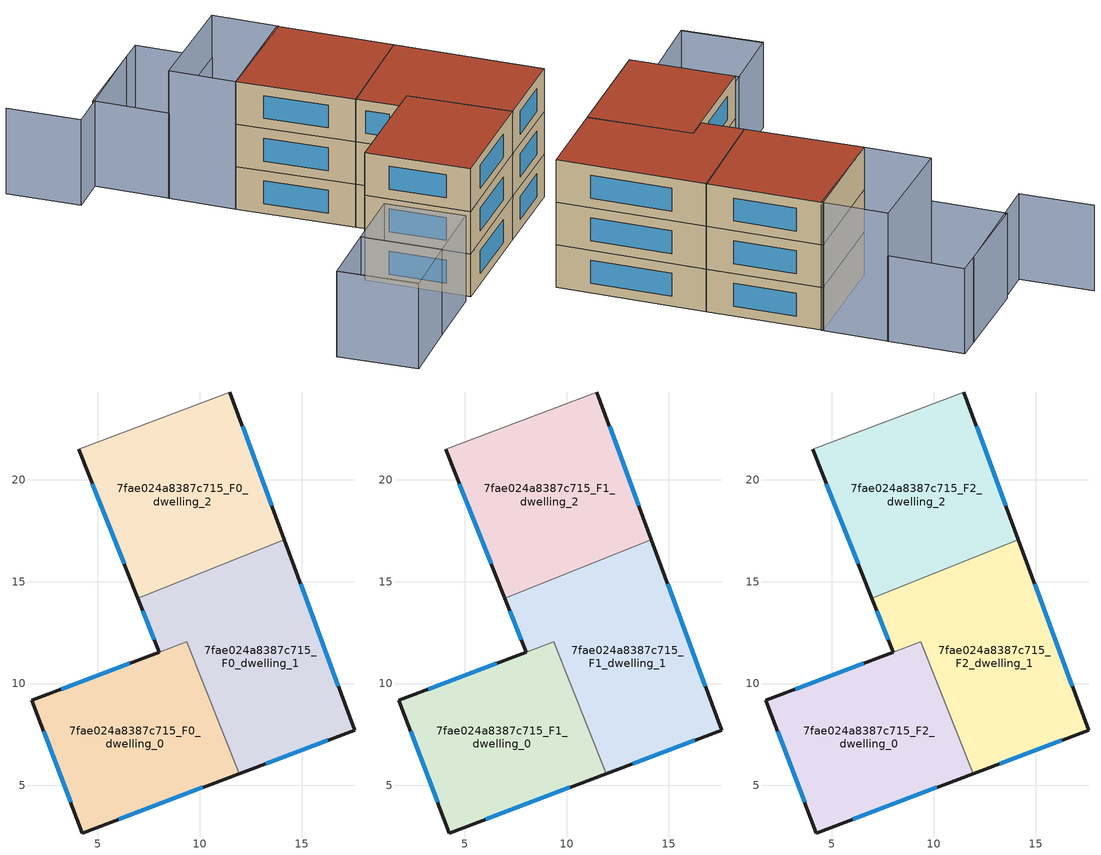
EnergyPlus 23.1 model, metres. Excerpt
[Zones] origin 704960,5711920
7fae024a8387c715_F0_dwelling_0
 floor ground (EU_floor_Construction): 9.37,12.05 11.94,5.57 4.24,2.66 1.76,9.17 z0
 wall outside (EU_wall_Construction): 8.02,11.54 1.76,9.17 4.24,2.66 11.94,5.57 z0:3
 wall to 7fae024a8387c715_F0_dwelling_1 (EU_wall_Construction): 11.94,5.57 9.37,12.05 8.02,11.54 z0:3
 window (EU_Window_Construction): 6.02,3.33 10.16,4.9 / 2.33,7.67 3.66,4.17 / 6.57,11 3.21,9.72 z0.69:2.31
7fae024a8387c715_F0_dwelling_1
 floor ground (EU_floor_Construction): 14.16,17.05 17.61,7.71 11.94,5.57 9.37,12.05 8.02,11.54 6.97,14.19 z0
 wall outside (EU_wall_Construction): 11.94,5.57 17.61,7.71 14.16,17.05 / 6.97,14.19 8.02,11.54 z0:3
 wall to 7fae024a8387c715_F0_dwelling_2 (EU_wall_Construction): 14.16,17.05 6.97,14.19 z0:3
 window (EU_Window_Construction): 13.26,6.07 16.3,7.21 / 7.21,13.58 7.78,12.16 / 16.81,9.87 14.96,14.89 z0.69:2.31
7fae024a8387c715_F0_dwelling_2
 floor ground (EU_floor_Construction): 11.48,24.31 14.16,17.05 6.97,14.19 4.06,21.5 z0
 wall outside (EU_wall_Construction): 14.16,17.05 11.48,24.31 / 4.06,21.5 6.97,14.19 z0:3
 wall adiabatic (EU_wall_Construction): 11.48,24.31 4.06,21.5 z0:3
 window (EU_Window_Construction): 13.54,18.73 12.11,22.63 / 4.73,19.8 6.3,15.88 z0.69:2.31
7fae024a8387c715_F1_dwelling_0
 floor to 7fae024a8387c715_F0_dwelling_0 (EU_floor_Construction): 9.37,12.05 11.94,5.57 4.24,2.66 1.76,9.17 z3
 wall outside (EU_wall_Construction): 8.02,11.54 1.76,9.17 4.24,2.66 11.94,5.57 z3:6
 wall to 7fae024a8387c715_F1_dwelling_1 (EU_wall_Construction): 11.94,5.57 9.37,12.05 8.02,11.54 z3:6
 window (EU_Window_Construction): 6.02,3.33 10.16,4.9 / 2.33,7.67 3.66,4.17 / 6.57,11 3.21,9.72 z3.69:5.31
7fae024a8387c715_F1_dwelling_1
 floor to 7fae024a8387c715_F0_dwelling_1 (EU_floor_Construction): 14.16,17.05 17.61,7.71 11.94,5.57 9.37,12.05 8.02,11.54 6.97,14.19 z3
 wall outside (EU_wall_Construction): 11.94,5.57 17.61,7.71 14.16,17.05 / 6.97,14.19 8.02,11.54 z3:6
 wall to 7fae024a8387c715_F1_dwelling_2 (EU_wall_Construction): 14.16,17.05 6.97,14.19 z3:6
 window (EU_Window_Construction): 13.26,6.07 16.3,7.21 / 7.21,13.58 7.78,12.16 / 16.81,9.87 14.96,14.89 z3.69:5.31
7fae024a8387c715_F1_dwelling_2
 floor to 7fae024a8387c715_F0_dwelling_2 (EU_floor_Construction): 11.48,24.31 14.16,17.05 6.97,14.19 4.06,21.5 z3
 wall outside (EU_wall_Construction): 14.16,17.05 11.48,24.31 / 4.06,21.5 6.97,14.19 z3:6
 wall adiabatic (EU_wall_Construction): 11.48,24.31 4.06,21.5 z3:6
 window (EU_Window_Construction): 13.54,18.73 12.11,22.63 / 4.73,19.8 6.3,15.88 z3.69:5.31
7fae024a8387c715_F2_dwelling_0
 floor to 7fae024a8387c715_F1_dwelling_0 (EU_floor_Construction): 9.37,12.05 11.94,5.57 4.24,2.66 1.76,9.17 z6
 wall outside (EU_wall_Construction): 8.02,11.54 1.76,9.17 4.24,2.66 11.94,5.57 z6:9
 wall to 7fae024a8387c715_F2_dwelling_1 (EU_wall_Construction): 11.94,5.57 9.37,12.05 8.02,11.54 z6:9
 window (EU_Window_Construction): 6.02,3.33 10.16,4.9 / 2.33,7.67 3.66,4.17 / 6.57,11 3.21,9.72 z6.69:8.31
 roof outside (EU_roof_Construction): 11.94,5.57 9.37,12.05 1.76,9.17 4.24,2.66 z9
7fae024a8387c715_F2_dwelling_1
 floor to 7fae024a8387c715_F1_dwelling_1 (EU_floor_Construction): 14.16,17.05 17.61,7.71 11.94,5.57 9.37,12.05 8.02,11.54 6.97,14.19 z6
 wall outside (EU_wall_Construction): 11.94,5.57 17.61,7.71 14.16,17.05 / 6.97,14.19 8.02,11.54 z6:9
 wall to 7fae024a8387c715_F2_dwelling_2 (EU_wall_Construction): 14.16,17.05 6.97,14.19 z6:9
 window (EU_Window_Construction): 13.26,6.07 16.3,7.21 / 7.21,13.58 7.78,12.16 / 16.81,9.87 14.96,14.89 z6.69:8.31
 roof outside (EU_roof_Construction): 17.61,7.71 14.16,17.05 6.97,14.19 8.02,11.54 9.37,12.05 11.94,5.57 z9
7fae024a8387c715_F2_dwelling_2
 floor to 7fae024a8387c715_F1_dwelling_2 (EU_floor_Construction): 11.48,24.31 14.16,17.05 6.97,14.19 4.06,21.5 z6
 wall outside (EU_wall_Construction): 14.16,17.05 11.48,24.31 / 4.06,21.5 6.97,14.19 z6:9
 wall adiabatic (EU_wall_Construction): 11.48,24.31 4.06,21.5 z6:9
 window (EU_Window_Construction): 13.54,18.73 12.11,22.63 / 4.73,19.8 6.3,15.88 z6.69:8.31
 roof outside (EU_roof_Construction): 14.16,17.05 11.48,24.31 4.06,21.5 6.97,14.19 z9
shading: -7.3,3.98 -5.33,-1 / 6.77,32.57 -1.63,29.33 / -1.63,29.33 -3.41,33.95 / -7.34,3.96 -2.78,5.77 / -2.78,5.77 -0.8,0.79 / -0.8,0.79 -5.36,-1.02 / -5.36,-1.02 -7.34,3.96 / -0.83,0.78 -2.78,5.77 / -2.78,5.77 1.64,7.5 / 1.64,7.5 3.6,2.51 / 3.6,2.51 -0.83,0.78 / 2.56,25.66 0.85,30.45 / 0.85,30.45 8.33,33.13 / 8.33,33.13 10.04,28.34 / 10.04,28.34 2.56,25.66 z0:6; 4.06,21.49 2.56,25.68 / 2.56,25.68 10.04,28.36 / 10.04,28.36 11.54,24.18 / 11.54,24.18 4.06,21.49 z0:9
[Building]
EU S2 Campaign: North Axis=0; Terrain=City; Solar Distribution=FullExterior
[Site:Location]
London: Latitude=51.5; Longitude=-0.5; Time Zone=0; Elevation=25
[SizingPeriod:WeatherFileDays]
AnnualSizingPeriod: Begin Month=1; Begin Day of Month=1; End Month=12; End Day of Month=31; Day of Week for Start Day=Monday; Use Weather File Daylight Saving Period=No; Use Weather File Rain and Snow Indicators=No
[MATERIAL]
EU_InternalMass_Material: Roughness=MediumRough; Thickness=0.1; Conductivity=1; Density=1800; Specific Heat=900; Thermal Absorptance=0.9; Solar Absorptance=0.7; Visible Absorptance=0.7
[MATERIAL:NOMASS] Roughness=MediumRough; Thermal Absorptance=0.9; Solar Absorptance=0.7; Visible Absorptance=0.7
Name | Thermal Resistance
EU_wall_NoMass | 0.635353
EU_roof_NoMass | 0.675062
EU_floor_NoMass | 1.96382
[WINDOWMATERIAL:SIMPLEGLAZINGSYSTEM]
EU_Window_SimpleGlazing: UFactor=2.96269; Solar Heat Gain Coefficient=0.76; Visible Transmittance=0.76
[CONSTRUCTION]
EU_wall_Construction: EU_wall_NoMass
EU_roof_Construction: EU_roof_NoMass
EU_floor_Construction: EU_floor_NoMass
EU_Window_Construction: EU_Window_SimpleGlazing
EU_InternalMass_Construction: EU_InternalMass_Material
[ZONE] Type=1; Multiplier=1; Ceiling Height=autocalculate; Floor Area=autocalculate; Part of Total Floor Area=Yes
Name | Volume
7fae024a8387c715_F0_dwelling_0; 7fae024a8387c715_F1_dwelling_0; 7fae024a8387c715_F2_dwelling_0 | 171.239
7fae024a8387c715_F0_dwelling_1; 7fae024a8387c715_F1_dwelling_1; 7fae024a8387c715_F2_dwelling_1 | 195.901
7fae024a8387c715_F0_dwelling_2 | 183.556
7fae024a8387c715_F1_dwelling_2; 7fae024a8387c715_F2_dwelling_2 | 183.557
[INTERNALMASS] Construction=EU_InternalMass_Construction
Name | Zone or ZoneList | Surface Area
7fae024a8387c715_F0_dwelling_0_EU_InternalMass | 7fae024a8387c715_F0_dwelling_0 | 57.0756
7fae024a8387c715_F0_dwelling_1_EU_InternalMass | 7fae024a8387c715_F0_dwelling_1 | 65.2968
7fae024a8387c715_F0_dwelling_2_EU_InternalMass | 7fae024a8387c715_F0_dwelling_2 | 61.1855
7fae024a8387c715_F1_dwelling_0_EU_InternalMass | 7fae024a8387c715_F1_dwelling_0 | 57.0756
7fae024a8387c715_F1_dwelling_1_EU_InternalMass | 7fae024a8387c715_F1_dwelling_1 | 65.2968
7fae024a8387c715_F1_dwelling_2_EU_InternalMass | 7fae024a8387c715_F1_dwelling_2 | 61.1855
7fae024a8387c715_F2_dwelling_0_EU_InternalMass | 7fae024a8387c715_F2_dwelling_0 | 57.0756
7fae024a8387c715_F2_dwelling_1_EU_InternalMass | 7fae024a8387c715_F2_dwelling_1 | 65.2968
7fae024a8387c715_F2_dwelling_2_EU_InternalMass | 7fae024a8387c715_F2_dwelling_2 | 61.1855
[OTHEREQUIPMENT] Fuel Type=Electricity; Design Level Calculation Method=Watts/Area; Power per Zone Floor Area=1; Fraction Latent=0; Fraction Radiant=0; Fraction Lost=0; Carbon Dioxide Generation Rate=0; EndUse Subcategory=EU_Step8_InternalGains
Name | Zone or ZoneList or Space or SpaceList | Schedule
EU_Step8_InternalGain_7fae024a8387c715_F0_dwelling_0_f000 | 7fae024a8387c715_F0_dwelling_0 | EU_Step8_GainSchedule_7fae024a8387c715_F0_dwelling_0_f000
EU_Step8_InternalGain_7fae024a8387c715_F0_dwelling_1_f000 | 7fae024a8387c715_F0_dwelling_1 | EU_Step8_GainSchedule_7fae024a8387c715_F0_dwelling_1_f000
EU_Step8_InternalGain_7fae024a8387c715_F0_dwelling_2_f000 | 7fae024a8387c715_F0_dwelling_2 | EU_Step8_GainSchedule_7fae024a8387c715_F0_dwelling_2_f000
EU_Step8_InternalGain_7fae024a8387c715_F1_dwelling_0_f000 | 7fae024a8387c715_F1_dwelling_0 | EU_Step8_GainSchedule_7fae024a8387c715_F1_dwelling_0_f000
EU_Step8_InternalGain_7fae024a8387c715_F1_dwelling_1_f000 | 7fae024a8387c715_F1_dwelling_1 | EU_Step8_GainSchedule_7fae024a8387c715_F1_dwelling_1_f000
EU_Step8_InternalGain_7fae024a8387c715_F1_dwelling_2_f000 | 7fae024a8387c715_F1_dwelling_2 | EU_Step8_GainSchedule_7fae024a8387c715_F1_dwelling_2_f000
EU_Step8_InternalGain_7fae024a8387c715_F2_dwelling_0_f000 | 7fae024a8387c715_F2_dwelling_0 | EU_Step8_GainSchedule_7fae024a8387c715_F2_dwelling_0_f000
EU_Step8_InternalGain_7fae024a8387c715_F2_dwelling_1_f000 | 7fae024a8387c715_F2_dwelling_1 | EU_Step8_GainSchedule_7fae024a8387c715_F2_dwelling_1_f000
EU_Step8_InternalGain_7fae024a8387c715_F2_dwelling_2_f000 | 7fae024a8387c715_F2_dwelling_2 | EU_Step8_GainSchedule_7fae024a8387c715_F2_dwelling_2_f000
[ZONEVENTILATION:DESIGNFLOWRATE] Schedule=EU_AlwaysOn; Design Flow Rate Calculation Method=AirChanges/Hour; Air Changes per Hour=0.555504; Ventilation Type=Natural; Fan Pressure Rise=0; Fan Total Efficiency=1; Constant Term Coefficient=1; Temperature Term Coefficient=0; Velocity Term Coefficient=0; Velocity Squared Term Coefficient=0; Minimum Indoor Temperature=-100; Maximum Indoor Temperature=100; Delta Temperature=-100; Minimum Outdoor Temperature=-100; Maximum Outdoor Temperature=100; Maximum Wind Speed=40
Name | Zone or ZoneList or Space or SpaceList
EU_ConstantAir_7fae024a8387c715_F0_dwelling_0 | 7fae024a8387c715_F0_dwelling_0
EU_ConstantAir_7fae024a8387c715_F0_dwelling_1 | 7fae024a8387c715_F0_dwelling_1
EU_ConstantAir_7fae024a8387c715_F0_dwelling_2 | 7fae024a8387c715_F0_dwelling_2
EU_ConstantAir_7fae024a8387c715_F1_dwelling_0 | 7fae024a8387c715_F1_dwelling_0
EU_ConstantAir_7fae024a8387c715_F1_dwelling_1 | 7fae024a8387c715_F1_dwelling_1
EU_ConstantAir_7fae024a8387c715_F1_dwelling_2 | 7fae024a8387c715_F1_dwelling_2
EU_ConstantAir_7fae024a8387c715_F2_dwelling_0 | 7fae024a8387c715_F2_dwelling_0
EU_ConstantAir_7fae024a8387c715_F2_dwelling_1 | 7fae024a8387c715_F2_dwelling_1
EU_ConstantAir_7fae024a8387c715_F2_dwelling_2 | 7fae024a8387c715_F2_dwelling_2
[HVACTEMPLATE:THERMOSTAT] Constant Heating Setpoint=20; Constant Cooling Setpoint=50
EU_HeatOnly_7fae024a8387c715_F0_dwelling_0; EU_HeatOnly_7fae024a8387c715_F0_dwelling_1; EU_HeatOnly_7fae024a8387c715_F0_dwelling_2; EU_HeatOnly_7fae024a8387c715_F1_dwelling_0; EU_HeatOnly_7fae024a8387c715_F1_dwelling_1; EU_HeatOnly_7fae024a8387c715_F1_dwelling_2; EU_HeatOnly_7fae024a8387c715_F2_dwelling_0; EU_HeatOnly_7fae024a8387c715_F2_dwelling_1; EU_HeatOnly_7fae024a8387c715_F2_dwelling_2
[HVACTEMPLATE:ZONE:IDEALLOADSAIRSYSTEM] System Availability Schedule=EU_AlwaysOn; Maximum Heating Supply Air Temperature=50; Minimum Cooling Supply Air Temperature=13; Maximum Heating Supply Air Humidity Ratio=0.0156; Minimum Cooling Supply Air Humidity Ratio=0.0077; Heating Limit=NoLimit; Cooling Limit=NoLimit; Heating Availability Schedule=EU_AlwaysOn; Cooling Availability Schedule=EU_CoolingOff; Dehumidification Control Type=ConstantSensibleHeatRatio; Cooling Sensible Heat Ratio=0.7; Dehumidification Setpoint=60; Humidification Control Type=None; Humidification Setpoint=30; Outdoor Air Method=None; Outdoor Air Flow Rate per Person=0.00944; Outdoor Air Flow Rate per Zone Floor Area=0; Outdoor Air Flow Rate per Zone=0; Demand Controlled Ventilation Type=None; Outdoor Air Economizer Type=NoEconomizer; Heat Recovery Type=None; Sensible Heat Recovery Effectiveness=0.7; Latent Heat Recovery Effectiveness=0.65
Name | Template Thermostat
7fae024a8387c715_F0_dwelling_0 | EU_HeatOnly_7fae024a8387c715_F0_dwelling_0
7fae024a8387c715_F0_dwelling_1 | EU_HeatOnly_7fae024a8387c715_F0_dwelling_1
7fae024a8387c715_F0_dwelling_2 | EU_HeatOnly_7fae024a8387c715_F0_dwelling_2
7fae024a8387c715_F1_dwelling_0 | EU_HeatOnly_7fae024a8387c715_F1_dwelling_0
7fae024a8387c715_F1_dwelling_1 | EU_HeatOnly_7fae024a8387c715_F1_dwelling_1
7fae024a8387c715_F1_dwelling_2 | EU_HeatOnly_7fae024a8387c715_F1_dwelling_2
7fae024a8387c715_F2_dwelling_0 | EU_HeatOnly_7fae024a8387c715_F2_dwelling_0
7fae024a8387c715_F2_dwelling_1 | EU_HeatOnly_7fae024a8387c715_F2_dwelling_1
7fae024a8387c715_F2_dwelling_2 | EU_HeatOnly_7fae024a8387c715_F2_dwelling_2
[SIZING:ZONE] Zone Cooling Design Supply Air Temperature Input Method=SupplyAirTemperature; Zone Cooling Design Supply Air Temperature=13; Zone Heating Design Supply Air Temperature Input Method=SupplyAirTemperature; Zone Heating Design Supply Air Temperature=50; Zone Cooling Design Supply Air Humidity Ratio=0.008; Zone Heating Design Supply Air Humidity Ratio=0.008; Cooling Design Air Flow Method=DesignDay; Cooling Design Air Flow Rate=0; Cooling Minimum Air Flow per Zone Floor Area=0.000762; Cooling Minimum Air Flow=0; Cooling Minimum Air Flow Fraction=0.2; Heating Design Air Flow Method=DesignDay; Heating Design Air Flow Rate=0; Heating Maximum Air Flow per Zone Floor Area=0.002032; Heating Maximum Air Flow=0.141576; Heating Maximum Air Flow Fraction=0.3; Account for Dedicated Outdoor Air System=No; Dedicated Outdoor Air System Control Strategy=NeutralSupplyAir; Dedicated Outdoor Air Low Setpoint Temperature for Design=autosize; Dedicated Outdoor Air High Setpoint Temperature for Design=autosize; Zone Load Sizing Method=Sensible Load Only No Latent Load; Zone Latent Cooling Design Supply Air Humidity Ratio Input Method=HumidityRatioDifference; Zone Cooling Design Supply Air Humidity Ratio Difference=0.005; Zone Latent Heating Design Supply Air Humidity Ratio Input Method=HumidityRatioDifference; Zone Humidification Design Supply Air Humidity Ratio Difference=0.005
7fae024a8387c715_F0_dwelling_0; 7fae024a8387c715_F0_dwelling_1; 7fae024a8387c715_F0_dwelling_2; 7fae024a8387c715_F1_dwelling_0; 7fae024a8387c715_F1_dwelling_1; 7fae024a8387c715_F1_dwelling_2; 7fae024a8387c715_F2_dwelling_0; 7fae024a8387c715_F2_dwelling_1; 7fae024a8387c715_F2_dwelling_2
[SCHEDULE:CONSTANT]
Name | Hourly Value
EU_AlwaysOn | 1
EU_CoolingOff | 0
[SCHEDULE:FILE] Column Number=1; Rows to Skip at Top=0; Number of Hours of Data=8760; Column Separator=Comma; Interpolate to Timestep=No; Minutes per Item=60; Adjust Schedule for Daylight Savings=Yes
Name | File
EU_Step8_GainSchedule_7fae024a8387c715_F0_dwelling_0_f000 | ../../schedules/7fae024a8387c715/7fae024a8387c715_F0_dwelling_0_f000_gain.csv
EU_Step8_GainSchedule_7fae024a8387c715_F0_dwelling_1_f000 | ../../schedules/7fae024a8387c715/7fae024a8387c715_F0_dwelling_1_f000_gain.csv
EU_Step8_GainSchedule_7fae024a8387c715_F0_dwelling_2_f000 | ../../schedules/7fae024a8387c715/7fae024a8387c715_F0_dwelling_2_f000_gain.csv
EU_Step8_GainSchedule_7fae024a8387c715_F1_dwelling_0_f000 | ../../schedules/7fae024a8387c715/7fae024a8387c715_F1_dwelling_0_f000_gain.csv
EU_Step8_GainSchedule_7fae024a8387c715_F1_dwelling_1_f000 | ../../schedules/7fae024a8387c715/7fae024a8387c715_F1_dwelling_1_f000_gain.csv
EU_Step8_GainSchedule_7fae024a8387c715_F1_dwelling_2_f000 | ../../schedules/7fae024a8387c715/7fae024a8387c715_F1_dwelling_2_f000_gain.csv
EU_Step8_GainSchedule_7fae024a8387c715_F2_dwelling_0_f000 | ../../schedules/7fae024a8387c715/7fae024a8387c715_F2_dwelling_0_f000_gain.csv
EU_Step8_GainSchedule_7fae024a8387c715_F2_dwelling_1_f000 | ../../schedules/7fae024a8387c715/7fae024a8387c715_F2_dwelling_1_f000_gain.csv
EU_Step8_GainSchedule_7fae024a8387c715_F2_dwelling_2_f000 | ../../schedules/7fae024a8387c715/7fae024a8387c715_F2_dwelling_2_f000_gain.csv
